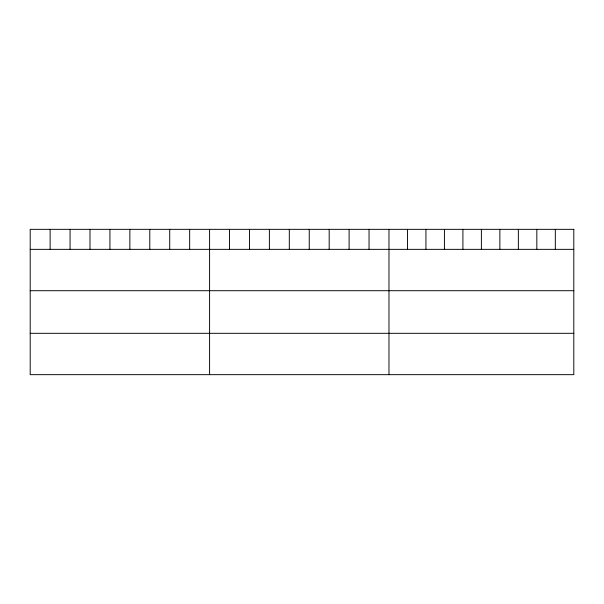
<?xml version="1.0" encoding="UTF-8"?>
<svg xmlns="http://www.w3.org/2000/svg" width="604" height="604" viewBox="0 0 604 604"><rect width="100%" height="100%" fill="white"/><g stroke="black" fill="none" stroke-linecap="round" stroke-linejoin="round"><path stroke-width="0.91" d="M30.2 249.354L573.8 249.354M30.2 290.705L573.8 290.705M30.2 333.31L573.8 333.31M555.318 229.339L555.318 249.354M536.835 229.339L536.835 249.354M518.353 229.339L518.353 249.354M499.87 229.339L499.87 249.354M481.388 229.339L481.388 249.354M462.906 229.339L462.906 249.354M444.423 229.339L444.423 249.354M425.941 229.339L425.941 249.354M407.458 229.339L407.458 249.354M388.976 229.339L388.976 374.661M369.044 229.339L369.044 249.354M349.112 229.339L349.112 249.354M329.18 229.339L329.18 249.354M309.248 229.339L309.248 249.354M289.316 229.339L289.316 249.354M269.384 229.339L269.384 249.354M249.452 229.339L249.452 249.354M229.52 229.339L229.52 249.354M209.588 229.339L209.588 374.661M189.656 229.339L189.656 249.354M169.724 229.339L169.724 249.354M149.792 229.339L149.792 249.354M129.86 229.339L129.86 249.354M109.928 229.339L109.928 249.354M89.996 229.339L89.996 249.354M70.064 229.339L70.064 249.354M50.132 229.339L50.132 249.354M573.8 229.339L30.2 229.339L30.2 374.661L573.8 374.661L573.8 229.339"/></g></svg>
